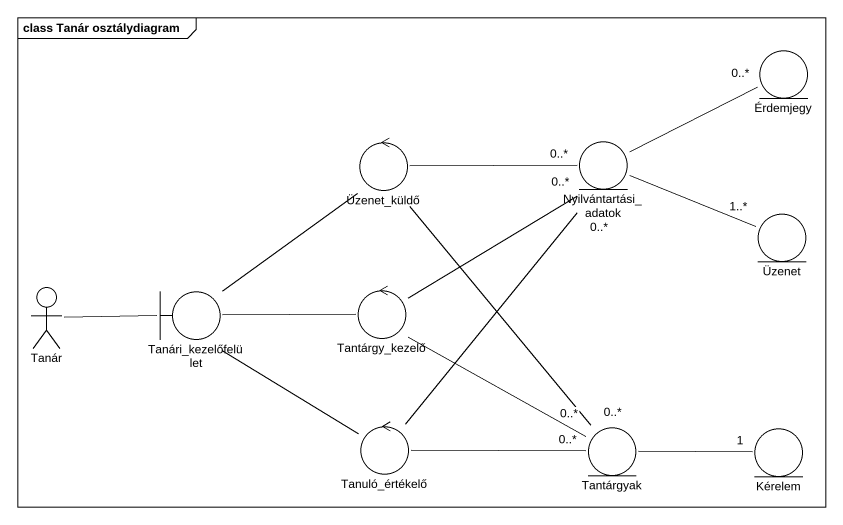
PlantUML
@startuml
mainframe class Tanár osztálydiagram
entity Érdemjegy
control Üzenet_küldő
entity Nyilvántartási_adatok
entity Üzenet
actor Tanár
boundary Tanári_kezelőfelület
control Tantárgy_kezelő
control Tanuló_értékelő
entity Tantárgyak
entity Kérelem
Üzenet_küldő -right- "0..*" Nyilvántartási_adatok
Üzenet_küldő -- "0..*" Tantárgyak
Nyilvántartási_adatok -right- "0..*" Érdemjegy
Nyilvántartási_adatok -right- "1..*" Üzenet
Tanár -right- Tanári_kezelőfelület
Tanári_kezelőfelület -up- Üzenet_küldő
Tanári_kezelőfelület -right- Tantárgy_kezelő
Tanári_kezelőfelület -- Tanuló_értékelő
Tantárgy_kezelő -up- "0..*" Nyilvántartási_adatok
Tantárgy_kezelő -right- "0..*" Tantárgyak
Tanuló_értékelő -up- "0..*" Nyilvántartási_adatok
Tanuló_értékelő -right- "0..*" Tantárgyak
Tantárgyak -right- "1" Kérelem
@enduml
